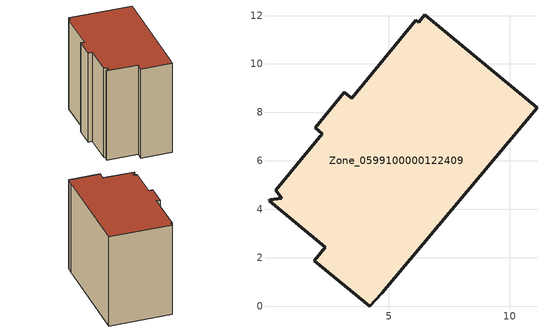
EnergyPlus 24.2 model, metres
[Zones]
Zone_0599100000122409
 floor ground (C_G): 11.12,8.19 4.7,0.53 4.22,0 1.91,1.87 2.37,2.43 0.05,4.35 0.09,4.39 0.58,4.46 0.33,4.79 2.24,7.12 1.96,7.37 3.16,8.84 3.46,8.59 6.11,11.8 6.23,11.72 6.49,12.03 z0
 wall outside (C_F): 4.7,0.53 11.12,8.19 6.49,12.03 6.23,11.72 6.11,11.8 3.46,8.59 3.16,8.84 1.96,7.37 2.24,7.12 0.33,4.79 0.58,4.46 0.09,4.39 0.05,4.35 2.37,2.43 1.91,1.87 4.22,0 4.7,0.53 z0:9.24
 roof outside (C_R): 2.37,2.43 1.91,1.87 4.22,0 4.7,0.53 11.12,8.19 6.49,12.03 6.23,11.72 6.11,11.8 3.46,8.59 3.16,8.84 1.96,7.37 2.24,7.12 0.33,4.79 0.58,4.46 0.09,4.39 0.05,4.35 z9.24
[BUILDING]
Pand.0599100000122409: North Axis=0; Terrain=City; Loads Convergence Tolerance Value=0.04; Temperature Convergence Tolerance Value=0.4; Solar Distribution=FullExterior; Maximum Number of Warmup Days=25; Minimum Number of Warmup Days=1
[Site:Location]
Rotterdam.The.Hague.AP_ZH_NLD Design_Conditions: Latitude=51.96; Longitude=4.45; Time Zone=1; Elevation=-4.5
[SITE:GROUNDTEMPERATURE:BUILDINGSURFACE]
18, 18, 18, 18, 18, 18, 18, 18, 18, 18, 18, 18
[MATERIAL] Thermal Absorptance=0.9; Solar Absorptance=0.7; Visible Absorptance=0.7
Name | Roughness | Thickness | Conductivity | Density | Specific Heat
G.TC.1946 | MediumSmooth | 0.15 | 1 | 540 | 1210
F.TC.1946 | Rough | 0.3 | 0.857143 | 1920 | 840
R.TC.1946 | MediumRough | 0.2 | 0.909091 | 1500 | 1000
[CONSTRUCTION]
C_G: G.TC.1946
C_F: F.TC.1946
C_R: R.TC.1946
[ZONE]
Zone_0599100000122409: Type=1; Multiplier=1; Ceiling Height=Autocalculate; Volume=Autocalculate; Floor Area=autocalculate; Part of Total Floor Area=Yes
[ZONEINFILTRATION:DESIGNFLOWRATE]
Infil_Zone_0599100000122409: Zone or ZoneList or Space or SpaceList=Zone_0599100000122409; Schedule=AlwaysOn; Design Flow Rate Calculation Method=Flow/Area; Flow Rate per Floor Area=0.003; Constant Term Coefficient=1; Temperature Term Coefficient=0; Velocity Term Coefficient=0; Velocity Squared Term Coefficient=0
[HVACTEMPLATE:ZONE:IDEALLOADSAIRSYSTEM]
Zone_0599100000122409: Maximum Heating Supply Air Temperature=50; Minimum Cooling Supply Air Temperature=13; Maximum Heating Supply Air Humidity Ratio=0.0156; Minimum Cooling Supply Air Humidity Ratio=0.0077; Heating Limit=NoLimit; Cooling Limit=NoLimit; Dehumidification Control Type=ConstantSensibleHeatRatio; Cooling Sensible Heat Ratio=0.7; Dehumidification Setpoint=60; Humidification Control Type=None; Humidification Setpoint=30; Outdoor Air Method=None; Outdoor Air Flow Rate per Person=0.00944; Outdoor Air Flow Rate per Zone Floor Area=0; Outdoor Air Flow Rate per Zone=0; Demand Controlled Ventilation Type=None; Outdoor Air Economizer Type=NoEconomizer; Heat Recovery Type=None; Sensible Heat Recovery Effectiveness=0.7; Latent Heat Recovery Effectiveness=0.65
[ZONECONTROL:THERMOSTAT]
ThermostatControl_Zone_0599100000122409: Zone or ZoneList=Zone_0599100000122409; Control Type Schedule=DualSetpointControlType; Control 1=Thermostat_Zone_0599100000122409; Temperature Difference Between Cutout And Setpoint=0
[THERMOSTATSETPOINT:DUALSETPOINT]
Thermostat_Zone_0599100000122409: Heating Setpoint Temperature Schedule=HeatingSetpoint_Zone_0599100000122409; Cooling Setpoint Temperature Schedule=CoolingSetpoint_Zone_0599100000122409
[SCHEDULE:COMPACT]
HeatingSetpoint_Zone_0599100000122409: Through: 12/31, For: AllDays, Until: 24:00, 21
CoolingSetpoint_Zone_0599100000122409: Through: 12/31, For: AllDays, Until: 24:00, 24
DualSetpointControlType: Through: 12/31, For: AllDays, Until: 24:00, 4
AlwaysOn: Through: 12/31, For: AllDays, Until: 24:00, 1
